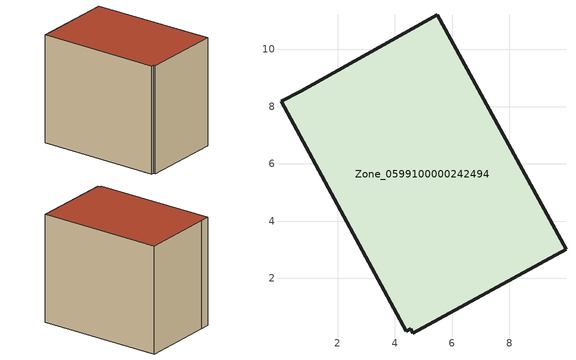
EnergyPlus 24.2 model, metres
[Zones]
Zone_0599100000242494
 floor ground (C_G): 9.98,3.01 4.63,0.08 4.56,0.23 4.4,0.15 0.02,8.18 0.71,8.55 5.48,11.21 z0
 wall outside (C_F): 5.48,11.21 0.71,8.55 0.02,8.18 4.4,0.15 4.56,0.23 4.63,0.08 9.98,3.01 5.48,11.21 z0:8.09
 roof outside (C_R): 4.63,0.08 9.98,3.01 5.48,11.21 0.71,8.55 0.02,8.18 4.4,0.15 4.56,0.23 z8.09
[BUILDING]
Pand.0599100000242494: North Axis=0; Terrain=City; Loads Convergence Tolerance Value=0.04; Temperature Convergence Tolerance Value=0.4; Solar Distribution=FullExterior; Maximum Number of Warmup Days=25; Minimum Number of Warmup Days=1
[Site:Location]
Rotterdam.The.Hague.AP_ZH_NLD Design_Conditions: Latitude=51.96; Longitude=4.45; Time Zone=1; Elevation=-4.5
[SITE:GROUNDTEMPERATURE:BUILDINGSURFACE]
18, 18, 18, 18, 18, 18, 18, 18, 18, 18, 18, 18
[MATERIAL] Thermal Absorptance=0.9; Solar Absorptance=0.7; Visible Absorptance=0.7
Name | Roughness | Thickness | Conductivity | Density | Specific Heat
G.TC.1965-1974 | MediumSmooth | 0.15 | 0.882353 | 540 | 1210
F.TC.1965-1974 | Rough | 0.3 | 0.697674 | 1920 | 840
R.TC.1965-1974 | MediumRough | 0.2 | 0.232558 | 1500 | 1000
[CONSTRUCTION]
C_G: G.TC.1965-1974
C_F: F.TC.1965-1974
C_R: R.TC.1965-1974
[ZONE]
Zone_0599100000242494: Type=1; Multiplier=1; Ceiling Height=Autocalculate; Volume=Autocalculate; Floor Area=autocalculate; Part of Total Floor Area=Yes
[ZONEINFILTRATION:DESIGNFLOWRATE]
Infil_Zone_0599100000242494: Zone or ZoneList or Space or SpaceList=Zone_0599100000242494; Schedule=AlwaysOn; Design Flow Rate Calculation Method=Flow/Area; Flow Rate per Floor Area=0.003; Constant Term Coefficient=1; Temperature Term Coefficient=0; Velocity Term Coefficient=0; Velocity Squared Term Coefficient=0
[HVACTEMPLATE:ZONE:IDEALLOADSAIRSYSTEM]
Zone_0599100000242494: Maximum Heating Supply Air Temperature=50; Minimum Cooling Supply Air Temperature=13; Maximum Heating Supply Air Humidity Ratio=0.0156; Minimum Cooling Supply Air Humidity Ratio=0.0077; Heating Limit=NoLimit; Cooling Limit=NoLimit; Dehumidification Control Type=ConstantSensibleHeatRatio; Cooling Sensible Heat Ratio=0.7; Dehumidification Setpoint=60; Humidification Control Type=None; Humidification Setpoint=30; Outdoor Air Method=None; Outdoor Air Flow Rate per Person=0.00944; Outdoor Air Flow Rate per Zone Floor Area=0; Outdoor Air Flow Rate per Zone=0; Demand Controlled Ventilation Type=None; Outdoor Air Economizer Type=NoEconomizer; Heat Recovery Type=None; Sensible Heat Recovery Effectiveness=0.7; Latent Heat Recovery Effectiveness=0.65
[ZONECONTROL:THERMOSTAT]
ThermostatControl_Zone_0599100000242494: Zone or ZoneList=Zone_0599100000242494; Control Type Schedule=DualSetpointControlType; Control 1=Thermostat_Zone_0599100000242494; Temperature Difference Between Cutout And Setpoint=0
[THERMOSTATSETPOINT:DUALSETPOINT]
Thermostat_Zone_0599100000242494: Heating Setpoint Temperature Schedule=HeatingSetpoint_Zone_0599100000242494; Cooling Setpoint Temperature Schedule=CoolingSetpoint_Zone_0599100000242494
[SCHEDULE:COMPACT]
HeatingSetpoint_Zone_0599100000242494: Through: 12/31, For: AllDays, Until: 24:00, 21
CoolingSetpoint_Zone_0599100000242494: Through: 12/31, For: AllDays, Until: 24:00, 24
DualSetpointControlType: Through: 12/31, For: AllDays, Until: 24:00, 4
AlwaysOn: Through: 12/31, For: AllDays, Until: 24:00, 1
